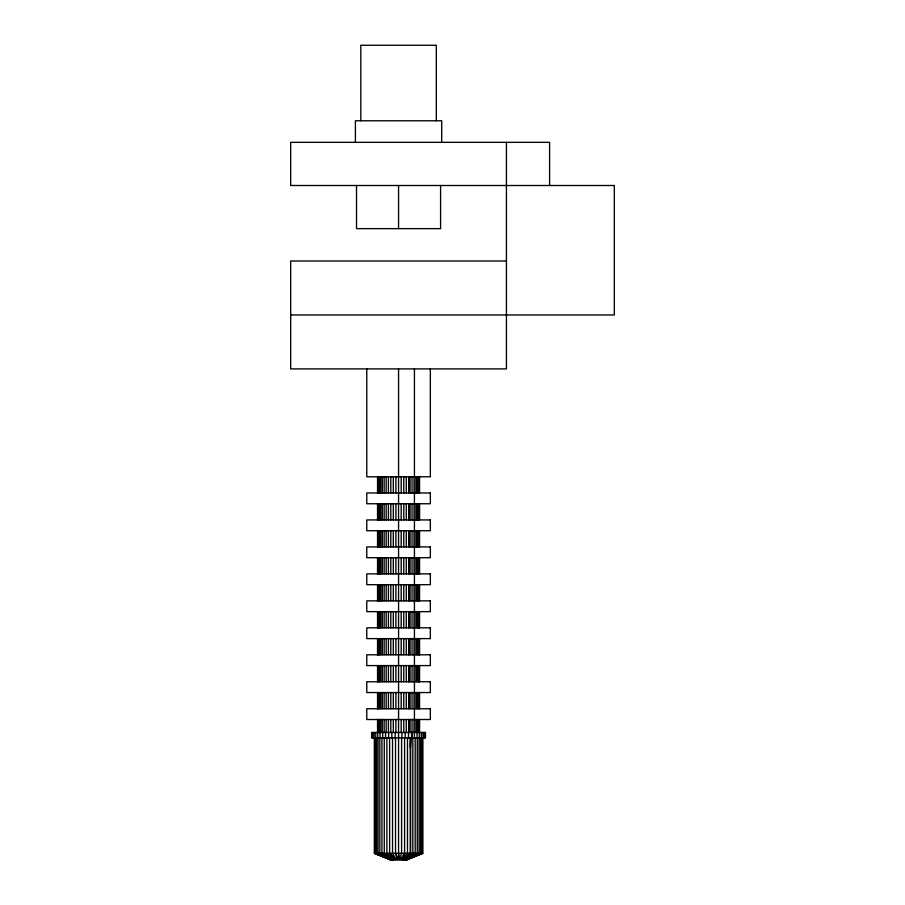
<?xml version="1.0" encoding="UTF-8"?>
<svg xmlns="http://www.w3.org/2000/svg" width="905" height="905" viewBox="0 0 905 905"><rect width="100%" height="100%" fill="white"/><g stroke="black" fill="none" stroke-linecap="round" stroke-linejoin="round"><path stroke-width="1.36" d="M410.418 748.118L410.666 737.858M410.406 746.795L410.666 738.344L410.666 853.302L402.589 859.75L407.488 853.302L407.488 737.858M404.58 737.858L404.58 853.302L401.537 859.75L407.488 853.302M400.564 859.75L404.58 853.302M410.237 737.858L410.237 853.302L403.325 859.75L412.838 853.302L412.838 737.858M402.589 859.75L410.237 853.302M415.191 737.858L415.191 853.302L404.795 859.75L417.262 853.302L417.262 737.858M415.191 853.302L404.105 859.75L412.838 853.302L407.646 855.711M420.429 853.8L405.893 859.75L419.06 853.302L419.06 737.858M419.06 853.302L405.395 859.75L415.486 855.451M422.42 737.858L422.42 853.302L406.266 859.75L420.52 853.302L420.52 737.858M405.893 859.75L420.52 853.302M422.793 737.858L422.793 853.302L406.515 859.75L421.651 853.302L421.651 737.858M406.266 859.75L421.651 853.302M374.331 737.858L374.331 853.302L390.462 859.75L406.65 859.75L422.42 853.302L406.515 859.75M406.65 859.75L422.793 853.302L374.331 853.302L390.598 859.75L376.729 853.834M506.438 261.013L290.675 261.013L290.675 368.901L506.438 368.901L506.438 142.345M290.675 314.963L614.325 314.963L614.325 185.502L290.675 185.502L290.675 142.345L549.595 142.345L549.595 185.502M381.344 855.451L390.858 859.75L374.693 853.302L374.693 737.858M390.598 859.75L374.693 853.302L390.462 859.75M375.473 737.858L375.473 853.302L391.22 859.75L386.435 857.408M375.473 853.302L390.858 859.75M376.593 737.858L376.593 853.302L391.718 859.75L378.064 853.302L378.064 737.858M376.593 853.302L391.22 859.75M379.851 737.858L379.851 853.302L393.008 859.75L381.921 853.302L381.921 737.858M379.851 853.302L392.318 859.75M381.921 853.302L393.788 859.75L384.274 853.302L384.274 737.858M394.648 859.75L386.865 853.302L386.865 737.858M389.603 737.858L389.603 853.302L396.526 859.75L392.521 853.302L392.521 737.858M389.603 853.302L395.564 859.75M395.519 737.858L395.519 853.302L398.562 859.75L398.562 368.901M395.519 853.302L397.544 859.75M398.562 853.302L399.546 859.75L401.582 853.302L401.582 737.858M441.708 142.345L441.708 120.772L355.405 120.772L355.405 142.345M440.599 185.502L440.599 228.648L356.513 228.648L356.513 185.502M436.312 120.772L436.312 45.25L360.801 45.25L360.801 120.772M430.339 368.901L430.339 476.788L366.774 476.788L366.774 368.901M425.056 732.473L425.056 737.858M424.207 732.473L424.207 737.858M422.986 732.473L422.986 737.858M421.345 732.473L421.345 737.858M419.569 476.788L419.569 492.965M419.569 503.757L419.569 519.934M419.569 530.726L419.569 546.914M419.569 557.695L419.569 573.883M419.569 584.664L419.569 600.852M419.569 611.644L419.569 627.821M419.569 638.613L419.569 654.79M419.569 665.582L419.569 681.759M419.569 692.551L419.569 708.739M419.569 719.52L419.569 732.473M419.354 732.473L419.354 737.858M419.23 476.788L419.23 492.965M419.23 503.757L419.23 519.934M419.23 530.726L419.23 546.914M419.23 557.695L419.23 573.883M419.23 584.664L419.23 600.852M419.23 611.644L419.23 627.821M419.23 638.613L419.23 654.79M419.23 665.582L419.23 681.759M419.23 692.551L419.23 708.739M419.23 719.52L419.23 732.473M418.585 476.788L418.585 492.965M418.585 503.757L418.585 519.934M418.585 530.726L418.585 546.914M418.585 557.695L418.585 573.883M418.585 584.664L418.585 600.852M418.585 611.644L418.585 627.821M418.585 638.613L418.585 654.79M418.585 665.582L418.585 681.759M418.585 692.551L418.585 708.739M418.585 719.52L418.585 732.473M417.612 476.788L417.612 492.965M417.612 503.757L417.612 519.934M417.612 530.726L417.612 546.914M417.612 557.695L417.612 573.883M417.612 584.664L417.612 600.852M417.612 611.644L417.612 627.821M417.612 638.613L417.612 654.79M417.612 665.582L417.612 681.759M417.612 692.551L417.612 708.739M417.612 719.52L417.612 732.473M417.024 732.473L417.024 737.858M416.334 476.788L416.334 492.965M416.334 503.757L416.334 519.934M416.334 530.726L416.334 546.914M416.334 557.695L416.334 573.883M416.334 584.664L416.334 600.852M416.334 611.644L416.334 627.821M416.334 638.613L416.334 654.79M416.334 665.582L416.334 681.759M416.334 692.551L416.334 708.739M416.334 719.52L416.334 732.473M414.784 476.788L414.784 492.965M414.784 503.757L414.784 519.934M414.784 530.726L414.784 546.914M414.784 557.695L414.784 573.883M414.784 584.664L414.784 600.852M414.784 611.644L414.784 627.821M414.784 638.613L414.784 654.79M414.784 665.582L414.784 681.759M414.784 692.551L414.784 708.739M414.784 719.52L414.784 732.473M414.433 368.901L414.433 476.788M414.433 492.965L414.433 503.757M414.433 519.934L414.433 530.726M414.433 546.914L414.433 557.695M414.433 573.883L414.433 584.664M414.433 600.852L414.433 611.644M414.433 627.821L414.433 638.613M414.433 654.79L414.433 665.582M414.433 681.759L414.433 692.551M414.433 708.739L414.433 719.52M414.422 732.473L414.422 737.858M412.974 476.788L412.974 492.965M412.974 503.757L412.974 519.934M412.974 530.726L412.974 546.914M412.974 557.695L412.974 573.883M412.974 584.664L412.974 600.852M412.974 611.644L412.974 627.821M412.974 638.613L412.974 654.79M412.974 665.582L412.974 681.759M412.974 692.551L412.974 708.739M412.974 719.52L412.974 732.473M412.024 732.473L412.024 737.858M411.549 732.473L411.549 737.858M410.938 476.788L410.938 492.965M410.938 503.757L410.938 519.934M410.938 530.726L410.938 546.914M410.938 557.695L410.938 573.883M410.938 584.664L410.938 600.852M410.938 611.644L410.938 627.821M410.938 638.613L410.938 654.79M410.938 665.582L410.938 681.759M410.938 692.551L410.938 708.739M410.938 719.52L410.938 732.473M409.049 476.788L409.049 492.965M409.049 503.757L409.049 519.934M409.049 530.726L409.049 546.914M409.049 557.695L409.049 573.883M409.049 584.664L409.049 600.852M409.049 611.644L409.049 627.821M409.049 638.613L409.049 654.79M409.049 665.582L409.049 681.759M409.049 692.551L409.049 708.739M409.049 719.52L409.049 732.473M408.675 476.788L408.675 492.965M408.675 503.757L408.675 519.934M408.675 530.726L408.675 546.914M408.675 557.695L408.675 573.883M408.675 584.664L408.675 600.852M408.675 611.644L408.675 627.821M408.675 638.613L408.675 654.79M408.675 665.582L408.675 681.759M408.675 692.551L408.675 708.739M408.675 719.52L408.675 732.473M408.483 732.473L408.483 737.858M406.277 476.788L406.277 492.965M406.277 503.757L406.277 519.934M406.277 530.726L406.277 546.914M406.277 557.695L406.277 573.883M406.277 584.664L406.277 600.852M406.277 611.644L406.277 627.821M406.277 638.613L406.277 654.79M406.277 665.582L406.277 681.759M406.277 692.551L406.277 708.739M406.277 719.52L406.277 732.473M405.248 732.473L405.248 737.858M403.777 476.788L403.777 492.965M403.777 503.757L403.777 519.934M403.777 530.726L403.777 546.914M403.777 557.695L403.777 573.883M403.777 584.664L403.777 600.852M403.777 611.644L403.777 627.821M403.777 638.613L403.777 654.79M403.777 665.582L403.777 681.759M403.777 692.551L403.777 708.739M403.777 719.52L403.777 732.473M401.922 732.473L401.922 737.858M401.187 476.788L401.187 492.965M401.187 503.757L401.187 519.934M401.187 530.726L401.187 546.914M401.187 557.695L401.187 573.883M401.187 584.664L401.187 600.852M401.187 611.644L401.187 627.821M401.187 638.613L401.187 654.79M401.187 665.582L401.187 681.759M401.187 692.551L401.187 708.739M401.187 719.52L401.187 732.473M398.562 185.502L398.562 228.648M395.904 476.788L395.904 492.965M395.904 503.757L395.904 519.934M395.904 530.726L395.904 546.914M395.904 557.695L395.904 573.883M395.904 584.664L395.904 600.852M395.904 611.644L395.904 627.821M395.904 638.613L395.904 654.79M395.904 665.582L395.904 681.759M395.904 692.551L395.904 708.739M395.904 719.52L395.904 732.473M395.168 732.473L395.168 737.858M393.313 476.788L393.313 492.965M393.313 503.757L393.313 519.934M393.313 530.726L393.313 546.914M393.313 557.695L393.313 573.883M393.313 584.664L393.313 600.852M393.313 611.644L393.313 627.821M393.313 638.613L393.313 654.79M393.313 665.582L393.313 681.759M393.313 692.551L393.313 708.739M393.313 719.52L393.313 732.473M391.842 732.473L391.842 737.858M390.813 476.788L390.813 492.965M390.813 503.757L390.813 519.934M390.813 530.726L390.813 546.914M390.813 557.695L390.813 573.883M390.813 584.664L390.813 600.852M390.813 611.644L390.813 627.821M390.813 638.613L390.813 654.79M390.813 665.582L390.813 681.759M390.813 692.551L390.813 708.739M390.813 719.52L390.813 732.473M388.607 732.473L388.607 737.858M388.415 476.788L388.415 492.965M388.415 503.757L388.415 519.934M388.415 530.726L388.415 546.914M388.415 557.695L388.415 573.883M388.415 584.664L388.415 600.852M388.415 611.644L388.415 627.821M388.415 638.613L388.415 654.79M388.415 665.582L388.415 681.759M388.415 692.551L388.415 708.739M388.415 719.52L388.415 732.473M386.175 476.788L386.175 492.965M386.175 503.757L386.175 519.934M386.175 530.726L386.175 546.914M386.175 557.695L386.175 573.883M386.175 584.664L386.175 600.852M386.175 611.644L386.175 627.821M386.175 638.613L386.175 654.79M386.175 665.582L386.175 681.759M386.175 692.551L386.175 708.739M386.175 719.52L386.175 732.473M385.553 732.473L385.553 737.858M384.15 476.788L384.15 492.965M384.15 503.757L384.15 519.934M384.15 530.726L384.15 546.914M384.15 557.695L384.15 573.883M384.15 584.664L384.15 600.852M384.15 611.644L384.15 627.821M384.15 638.613L384.15 654.79M384.15 665.582L384.15 681.759M384.15 692.551L384.15 708.739M384.15 719.52L384.15 732.473M382.702 732.473L382.702 737.858M382.329 476.788L382.329 492.965M382.329 503.757L382.329 519.934M382.329 530.726L382.329 546.914M382.329 557.695L382.329 573.883M382.329 584.664L382.329 600.852M382.329 611.644L382.329 627.821M382.329 638.613L382.329 654.79M382.329 665.582L382.329 681.759M382.329 692.551L382.329 708.739M382.329 719.52L382.329 732.473M380.779 476.788L380.779 492.965M380.779 503.757L380.779 519.934M380.779 530.726L380.779 546.914M380.779 557.695L380.779 573.883M380.779 584.664L380.779 600.852M380.779 611.644L380.779 627.821M380.779 638.613L380.779 654.79M380.779 665.582L380.779 681.759M380.779 692.551L380.779 708.739M380.779 719.52L380.779 732.473M380.089 732.473L380.089 737.858M379.5 476.788L379.5 492.965M379.5 503.757L379.5 519.934M379.5 530.726L379.5 546.914M379.5 557.695L379.5 573.883M379.5 584.664L379.5 600.852M379.5 611.644L379.5 627.821M379.5 638.613L379.5 654.79M379.5 665.582L379.5 681.759M379.5 692.551L379.5 708.739M379.5 719.52L379.5 732.473M378.539 476.788L378.539 492.965M378.539 503.757L378.539 519.934M378.539 530.726L378.539 546.914M378.539 557.695L378.539 573.883M378.539 584.664L378.539 600.852M378.539 611.644L378.539 627.821M378.539 638.613L378.539 654.79M378.539 665.582L378.539 681.759M378.539 692.551L378.539 708.739M378.539 719.52L378.539 732.473M377.883 476.788L377.883 492.965M377.883 503.757L377.883 519.934M377.883 530.726L377.883 546.914M377.883 557.695L377.883 573.883M377.883 584.664L377.883 600.852M377.883 611.644L377.883 627.821M377.883 638.613L377.883 654.79M377.883 665.582L377.883 681.759M377.883 692.551L377.883 708.739M377.883 719.52L377.883 732.473M377.758 732.473L377.758 737.858M377.543 476.788L377.543 492.965M377.543 503.757L377.543 519.934M377.543 530.726L377.543 546.914M377.543 557.695L377.543 573.883M377.543 584.664L377.543 600.852M377.543 611.644L377.543 627.821M377.543 638.613L377.543 654.79M377.543 665.582L377.543 681.759M377.543 692.551L377.543 708.739M377.543 719.52L377.543 732.473M375.779 732.473L375.779 737.858M374.138 732.473L374.138 737.858M372.905 732.473L372.905 737.858M372.057 732.473L372.057 737.858M430.339 492.965L366.774 492.965L366.774 503.757L430.339 503.757L430.339 492.965M430.339 519.934L366.774 519.934L366.774 530.726L430.339 530.726L430.339 519.934M430.339 546.914L366.774 546.914L366.774 557.695L430.339 557.695L430.339 546.914M430.339 573.883L366.774 573.883L366.774 584.664L430.339 584.664L430.339 573.883M430.339 600.852L366.774 600.852L366.774 611.644L430.339 611.644L430.339 600.852M430.339 627.821L366.774 627.821L366.774 638.613L430.339 638.613L430.339 627.821M430.339 654.79L366.774 654.79L366.774 665.582L430.339 665.582L430.339 654.79M430.339 681.759L366.774 681.759L366.774 692.551L430.339 692.551L430.339 681.759M430.339 708.739L366.774 708.739L366.774 719.52L430.339 719.52L430.339 708.739M425.486 732.473L371.627 732.473L371.627 737.858L425.486 737.858L425.486 732.473"/></g></svg>
